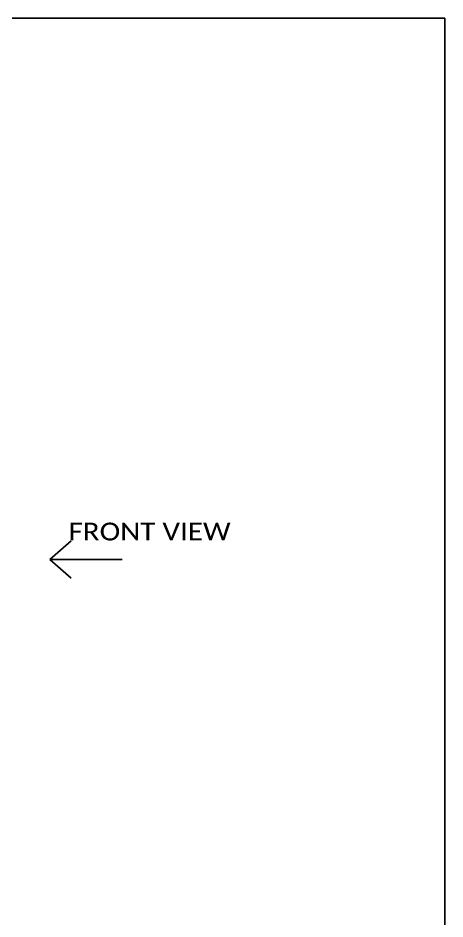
# Model space of a CAD drawing. Header units: millimetres. Extents: x 971 to 5173, y 8 to 3808.
# Drawn here: x 4752 to 5173, y 2921 to 3808 of the extents above; entities that cross this region are included whole.
import ezdxf
from ezdxf.enums import TextEntityAlignment as Align

# ---------------------------------------------------------------- set-up
doc = ezdxf.new("R2010")
doc.units = ezdxf.units.MM
doc.header["$LTSCALE"] = 115.5
doc.layers.get('0').update_dxf_attribs({"linetype": 'CONTINUOUS'})
doc.styles.get("Standard").update_dxf_attribs({"font": 'calibri.ttf'})

msp = doc.modelspace()

# ---------------------------------------------------------------- linework, layer by layer
at = {"color": 0, "linetype": 'Continuous'}
for p, q in [((3073.10021, 3808.11742), (5173.10021, 3808.11742)), ((5173.10021, 2120.13555), (5173.10021, 3808.11742)), ((4783.87181, 3274.8268), (4804.70755, 3293.33827)), ((4783.87181, 3274.8268), (4855.06978, 3274.8268)), ((4783.87181, 3274.8268), (4804.70755, 3256.31533))]:
    msp.add_line(p, q, dxfattribs=at)

# ---------------------------------------------------------------- texts
at = {"color": 0, "linetype": 'Continuous', "width": 1.109888}
msp.add_text('FRONT VIEW', height=17.5, dxfattribs=at).set_placement((4802.13773, 3293.59404), (4961.88481, 3293.59404), align=Align.FIT)

doc.saveas('drawing.dxf')
